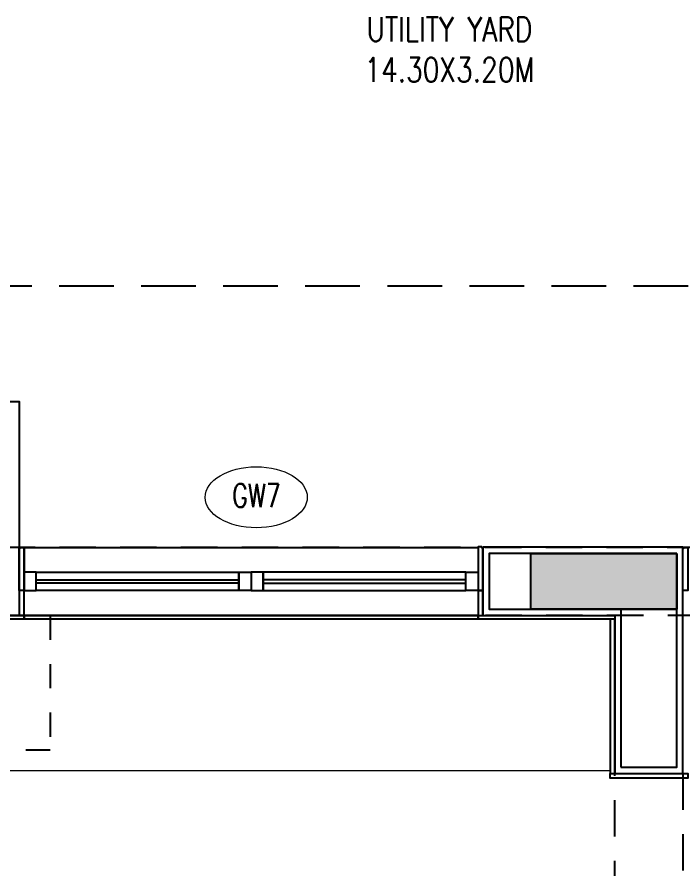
# Model space of a CAD drawing. Header units: metres. Extents: x 42 to 199, y -121 to 268.
# Drawn here: x 111.148 to 113.886, y -55.621 to -52.117 of the extents above; entities that cross this region are included whole.
import ezdxf
from ezdxf.enums import TextEntityAlignment as Align

# ---------------------------------------------------------------- set-up
doc = ezdxf.new("R2010")
doc.units = ezdxf.units.M
doc.header["$LTSCALE"] = 0.3
doc.linetypes.add('HIDDEN', pattern=[0.375, 0.25, -0.125])
doc.layers.get('0').update_dxf_attribs({"color": 8})
for name, color, linetype in [('A-Cols', 8, 'Continuous'), ('A-DWV', 8, 'Continuous'), ('A-ELEVATION 3', 8, 'Continuous'), ('A-flooring', 8, 'Continuous'), ('A-Glass', 8, 'Continuous'), ('A-Hidden-Above', 8, 'HIDDEN'), ('A-TEXT ARCHITECURAL', 8, 'Continuous'), ('A-Wall-Full', 8, 'Continuous'), ('A-Wall-Plst', 8, 'Continuous')]:
    doc.layers.add(name, color=color, linetype=linetype)
for name, color, linetype, lineweight in [('A-DOOR TAGS', 8, 'Continuous', 9), ('A-Furniture', 8, 'Continuous', 0), ('DA HOUSE ARCH LAYOUT', 8, 'Continuous', 9)]:
    doc.layers.add(name, color=color, linetype=linetype, lineweight=lineweight)
doc.styles.add('ROMANS', font='romans.shx', dxfattribs={"width": 0.8, "height": 0.5})
doc.styles.add('RomanS-Narrow', font='romans.shx', dxfattribs={"width": 0.75})

# ---------------------------------------------------------------- blocks, each defined once
blk = doc.blocks.new('*U104')
at = {"color": 8}
for points in [[(2.7285, -0.025), (2.7785, -0.025), (2.7785, 0.05), (2.7285, 0.05)], [(2.7785, 0.05), (2.7785, -0.025), (3.6123, -0.025), (3.6123, 0.05)], [(3.6623, -0.025), (3.6123, -0.025), (3.6123, 0.05), (3.6623, 0.05)]]:
    blk.add_lwpolyline(points, close=True, dxfattribs=at)
at = {"layer": 'A-Glass', "color": 8}
blk.add_lwpolyline([(2.7785, 0.0195), (2.7785, 0.0055), (3.6123, 0.0055), (3.6123, 0.0195)], close=True, dxfattribs=at)
blk = doc.blocks.new('FK_R_BLR_FINAL FLOOR PLANS_24.09.2020$0$Door Legend-flat-46')
at = {"color": 8, "linetype": 'ByBlock'}
blk.add_ellipse((-0.0021, 0.106), major_axis=(0.21, 0.0004), ratio=0.597277, start_param=-3.141592653589793, end_param=3.141592653589793, dxfattribs=at)
blk = doc.blocks.new('zw$4E21')
at = {"layer": 'A-Cols', "ltscale": 0.25}
h = blk.add_hatch(color=8, dxfattribs=at)
h.dxf.hatch_style = 1
h.paths.add_polyline_path([(0.3, 0.115), (0.3, -0.115), (-0.3, -0.115), (-0.3, 0.115)])
at = {"layer": 'A-Cols', "color": 8, "ltscale": 0.25}
blk.add_lwpolyline([(0.3, 0.115), (0.3, -0.115), (-0.3, -0.115), (-0.3, 0.115)], close=True, dxfattribs=at)
blk = doc.blocks.new('SCREEN')
at = {"layer": 'A-Hidden-Above', "color": 8, "ltscale": 3}
blk.add_lwpolyline([(208.066, -168.9831), (208.066, -172.9831), (217.9362, -172.9834), (217.9362, -163.1829), (229.1209, -163.1836), (229.1209, -162.4331), (229.7213, -162.4331), (229.7204, -153.0491), (209.755, -153.0491)], dxfattribs=at)
blk = doc.blocks.new('BEAM LAYOUTS AND DEPTS AS PER SITE')
at = {"layer": 'A-Hidden-Above', "color": 8, "ltscale": 2}
blk.add_lwpolyline([(106.8217, -54.5778), (106.8217, -54.2978), (116.4029, -54.298, 0.318056), (116.4737, -54.578)], format="xyb", close=True, dxfattribs=at)
blk.add_lwpolyline([(113.6063, -55.2279), (113.8863, -55.2279), (113.8863, -56.988), (113.6063, -56.988)], close=True, dxfattribs=at)
blk = doc.blocks.new('DA HOUSE ARCH LAYOUT')
at = {"layer": 'A-ELEVATION 3', "color": 8}
for points in [[(14.0141, 6.3299), (14.0301, 6.3299), (14.0301, 6.1524), (14.0101, 6.1524), (14.0101, 6.3259), (14.0141, 6.3259), (14.0141, 6.3299)], [(15.9136, 6.3314), (15.8976, 6.3314), (15.8976, 6.1524), (15.9176, 6.1524), (15.9176, 6.3274), (15.9136, 6.3274), (15.9136, 6.3314)], [(16.744, 6.3299), (16.76, 6.3299), (16.76, 6.1524), (16.74, 6.1524), (16.74, 6.3259), (16.744, 6.3259), (16.744, 6.3299)]]:
    blk.add_lwpolyline(points, dxfattribs=at)
blk.add_lwpolyline([(14.0301, 6.3299), (15.8976, 6.3299), (15.8976, 6.0501), (14.0301, 6.0501)], close=True, dxfattribs=at)
at = {"layer": 'A-flooring', "color": 8, "ltscale": 0.25}
for points in [[(14.0101, 6.0501), (14.0301, 6.0501), (14.0301, 6.1524), (14.0101, 6.1524)], [(15.8976, 6.0501), (15.9176, 6.0501), (15.9176, 6.1524), (15.8976, 6.1524)], [(11.61, 6.0501), (14.0301, 6.0501), (14.0301, 6.0351), (11.61, 6.0351)], [(15.8976, 6.0501), (16.4601, 6.0501), (16.4601, 6.0351), (15.8976, 6.0351)], [(16.4401, 5.4002), (16.4601, 5.4002), (16.4601, 6.0351), (16.4401, 6.0351)], [(16.4401, 5.4002), (16.7601, 5.4002), (16.7601, 5.3802), (16.4401, 5.3802)]]:
    blk.add_lwpolyline(points, close=True, dxfattribs=at)
at = {"layer": 'A-flooring', "color": 8, "ltscale": 0.25, "transparency": 33554521}
blk.add_lwpolyline([(14.0301, 6.0501), (15.8976, 6.0501), (15.8976, 6.0351), (14.0301, 6.0351)], close=True, dxfattribs=at)
at = {"layer": 'A-Furniture', "color": 8}
blk.add_lwpolyline([(11.63, 6.0351), (16.4401, 6.0351), (16.4401, 5.4101), (11.63, 5.4101)], close=True, dxfattribs=at)
at = {"layer": 'A-Hidden-Above', "color": 8}
blk.add_lwpolyline([(13.64, 6.05), (14.1375, 6.05), (14.1375, 5.4951), (13.64, 5.4951)], close=True, dxfattribs=at)
at = {"layer": 'A-Wall-Full', "color": 8, "ltscale": 0.25}
for points in [[(16.715, 6.305), (15.9426, 6.305), (15.9426, 6.075), (16.715, 6.075)], [(16.4851, 5.4252), (16.715, 5.4252), (16.715, 6.075), (16.4851, 6.075)]]:
    blk.add_lwpolyline(points, close=True, dxfattribs=at)
at = {"layer": 'A-Wall-Plst', "color": 8}
for points in [[(12.66, 6.3302), (13.8601, 6.3302), (13.8601, 6.9301), (14.0101, 6.9301), (14.0101, 6.0501), (11.61, 6.0501), (11.61, 6.0502), (11.61, 5.031), (11.33, 5.031), (11.33, 6.0502), (10.8752, 6.0502), (10.8752, 6.3302), (12.51, 6.3301), (12.51, 6.9303), (12.66, 6.9303)], [(16.4601, 5.4002), (16.74, 5.4002), (16.74, 6.3301), (15.9176, 6.3301), (15.9176, 6.0501), (16.4601, 6.0501)]]:
    blk.add_lwpolyline(points, close=True, dxfattribs=at)
at = {"layer": 'A-Cols', "color": 8}
blk.add_blockref('BEAM LAYOUTS AND DEPTS AS PER SITE', (-97.1462, 60.628), dxfattribs=at)
at = {"layer": 'A-Cols', "color": 8, "ltscale": 0.25}
blk.add_blockref('zw$4E21', (16.415, 6.19), dxfattribs=at)
at = {"layer": 'A-DOOR TAGS', "color": 8}
ref = blk.add_blockref('FK_R_BLR_FINAL FLOOR PLANS_24.09.2020$0$Door Legend-flat-46', (14.9872, 6.4298), dxfattribs=at)
ref.add_attrib('D1', 'GW7', dxfattribs={"layer": '0', "height": 0.096, "style": 'RomanS-Narrow', "width": 0.75}).set_placement((14.9862, 6.5429, 0), align=Align.MIDDLE)
at = {"layer": 'A-DWV', "color": 8, "xscale": -1, "rotation": 359.9999999999999}
blk.add_blockref('*U104', (17.6924, 6.1774), dxfattribs=at)
at = {"layer": 'A-DWV', "color": 8}
blk.add_blockref('*U104', (12.2353, 6.1774), dxfattribs=at)
at = {"layer": 'A-Hidden-Above', "color": 8, "ltscale": 0.25}
blk.add_blockref('SCREEN', (-197.0961, 160.4531), dxfattribs=at)
at = {"layer": 'A-TEXT ARCHITECURAL', "color": 8, "insert": (14.5884, 8.5112), "char_height": 0.1, "width": 2.382929, "attachment_point": 1, "style": 'ROMANS'}
blk.add_mtext('\\pxqc;UTILITY YARD\\P14.30X3.20M', dxfattribs=at)

msp = doc.modelspace()

# ---------------------------------------------------------------- block references
at = {"layer": 'DA HOUSE ARCH LAYOUT'}
msp.add_blockref('DA HOUSE ARCH LAYOUT', (97.1462, -60.628), dxfattribs=at)

doc.saveas('drawing.dxf')
